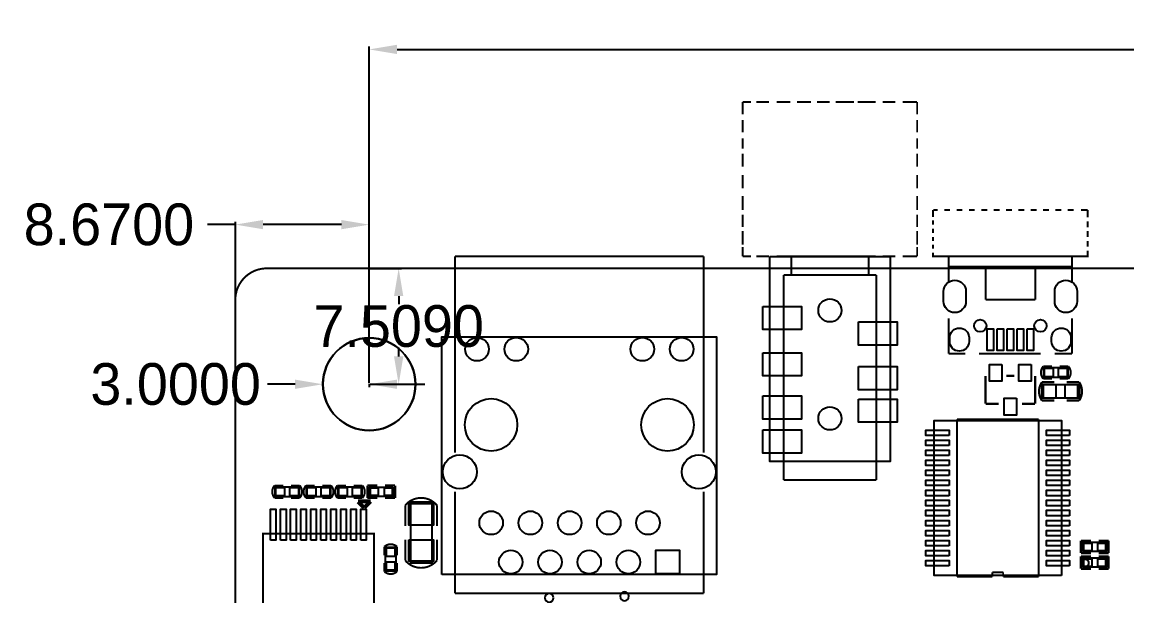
# Model space of a CAD drawing. Extents: x -22 to 154, y -114 to 23.
# Drawn here: x -22.5 to 49.1, y -13.7 to 23.5 of the extents above; entities that cross this region are included whole.
import ezdxf

# ---------------------------------------------------------------- set-up
doc = ezdxf.new("R2010")
doc.units = 0
doc.header["$MEASUREMENT"] = 0
doc.layers.get('0').update_dxf_attribs({"linetype": 'CONTINUOUS'})
doc.layers.get('Defpoints').update_dxf_attribs({"linetype": 'CONTINUOUS'})
for name, color, linetype in [('BG_OUTLINE', 254, 'CONTINUOUS'), ('PG_ASSEMBLY_TOP', 111, 'CONTINUOUS'), ('PG_SILKSCREEN_TOP', 7, 'CONTINUOUS'), ('PIN_TOP', 3, 'CONTINUOUS')]:
    doc.layers.add(name, color=color, linetype=linetype)
doc.dimstyles.get("Standard").update_dxf_attribs({"dimtxt": 2.7, "dimasz": 1.8, "dimexe": 0.18, "dimexo": 0.0625, "dimgap": 0.09, "dimtad": 0, "dimtih": 1, "dimtoh": 1, "dimdec": 4, "dimzin": 0, "dimdsep": 46, "dimtxsty": 'STANDARD', "dimcen": 0.09, "dimclrt": 2, "dimadec": 0, "dimazin": 0, "dimtfac": 1, "dimtdec": 4, "dimtofl": 0, "dimtmove": 0, "dimatfit": 3, "dimfxl": 1, "dimtolj": 1, "dimtzin": 0, "dimarcsym": 0})

# ---------------------------------------------------------------- blocks, each defined once
blk = doc.blocks.new('*D8')
at = {"color": 0, "linetype": 'Continuous', "lineweight": -2}
for p, q in [((0, 0.062), (0, 21.879)), ((1.8, 21.699), (57.875, 21.699)), ((132.13, 21.699), (76.055, 21.699)), ((133.93, 0.062), (133.93, 21.879))]:
    blk.add_line(p, q, dxfattribs=at)
at = {"color": 0, "linetype": 'Continuous'}
for points in [[(1.8, 21.999), (1.8, 21.399), (0, 21.699)], [(132.13, 21.999), (132.13, 21.399), (133.93, 21.699)]]:
    blk.add_solid(points, dxfattribs=at)
at = {"layer": 'Defpoints', "color": 0, "linetype": 'Continuous'}
for p in [(133.93, 21.699), (0, 0), (133.93, 0)]:
    blk.add_point(p, dxfattribs=at)
at = {"color": 2, "linetype": 'Continuous', "insert": (66.965, 21.699), "char_height": 2.7, "attachment_point": 5}
blk.add_mtext('\\A1;133.9296', dxfattribs=at)
blk = doc.blocks.new('*D9')
at = {"color": 0, "linetype": 'Continuous', "lineweight": -2}
for p, q in [((-8.67, 10.345), (-10.47, 10.345)), ((-8.67, 0.125), (-8.67, 10.525)), ((-1.8, 10.345), (-6.87, 10.345)), ((0, 0.125), (0, 10.525))]:
    blk.add_line(p, q, dxfattribs=at)
at = {"color": 0, "linetype": 'Continuous'}
for points in [[(-6.87, 10.645), (-6.87, 10.045), (-8.67, 10.345)], [(-1.8, 10.645), (-1.8, 10.045), (0, 10.345)]]:
    blk.add_solid(points, dxfattribs=at)
at = {"layer": 'Defpoints', "color": 0, "linetype": 'Continuous'}
for p in [(-8.67, 10.345), (-8.67, 0.062), (0, 0.062)]:
    blk.add_point(p, dxfattribs=at)
at = {"color": 2, "linetype": 'Continuous', "insert": (-16.86, 10.345), "char_height": 2.7, "attachment_point": 5}
blk.add_mtext('\\A1;8.6700', dxfattribs=at)
blk = doc.blocks.new('*D10')
at = {"color": 0, "linetype": 'Continuous', "lineweight": -2}
for p, q in [((-4.799994, 0), (-6.599994, 0)), ((-2.999994, 0.0625), (-2.999994, 0.18)), ((0, 0), (0, -0.18)), ((1.8, 0), (3.6, 0))]:
    blk.add_line(p, q, dxfattribs=at)
at = {"color": 0, "linetype": 'Continuous'}
for points in [[(-4.799994, 0.3), (-4.799994, -0.3), (-2.999994, 0)], [(1.8, 0.3), (1.8, -0.3), (0, 0)]]:
    blk.add_solid(points, dxfattribs=at)
at = {"layer": 'Defpoints', "color": 0, "linetype": 'Continuous'}
for p in [(-2.999994, 0), (-2.999994, 0), (0, 0.0625)]:
    blk.add_point(p, dxfattribs=at)
at = {"color": 2, "linetype": 'Continuous', "insert": (-12.539994, 0), "char_height": 2.7, "attachment_point": 5}
blk.add_mtext('\\A1;3.0000', dxfattribs=at)
blk = doc.blocks.new('*D12')
at = {"color": 0, "linetype": 'Continuous', "lineweight": -2}
for p, q in [((0.062, 7.509), (2.086, 7.509)), ((1.906, 5.709), (1.906, 5.195)), ((1.906, 1.8), (1.906, 2.315)), ((0.062, 0), (2.086, 0))]:
    blk.add_line(p, q, dxfattribs=at)
at = {"color": 0, "linetype": 'Continuous'}
for points in [[(1.606, 5.709), (2.206, 5.709), (1.906, 7.509)], [(1.606, 1.8), (2.206, 1.8), (1.906, 0)]]:
    blk.add_solid(points, dxfattribs=at)
at = {"layer": 'Defpoints', "color": 0, "linetype": 'Continuous'}
for p in [(0, 7.509), (1.906, 7.509), (0, 0)]:
    blk.add_point(p, dxfattribs=at)
at = {"color": 2, "linetype": 'Continuous', "insert": (1.906, 3.755), "char_height": 2.7, "attachment_point": 5}
blk.add_mtext('\\A1;7.5090', dxfattribs=at)

msp = doc.modelspace()

# ---------------------------------------------------------------- linework, layer by layer
at = {"layer": 'BG_OUTLINE', "const_width": 0.127}
msp.add_lwpolyline([(-6.637782, 7.509764), (135.313928, 7.49427, -0.414174), (137.345674, 5.46227), (137.345674, -96.567752, -0.414214), (135.313674, -98.599752), (-6.638036, -98.599752, -0.414214), (-8.670036, -96.567752), (-8.670036, 5.477764, -0.414253), (-6.637782, 7.509764)], format="xyb", dxfattribs=at)
at = {"layer": 'PG_ASSEMBLY_TOP'}
for points in [[(25.936448, 8.289798), (33.73628, 8.289798), (33.73628, -5.01015), (25.936448, -5.01015)], [(4.710684, -12.332208), (4.710684, 3.081782), (22.500844, 3.081782), (22.500844, -12.332208)], [(43.692064, 0.433324), (43.692064, 1.083564), (45.241464, 1.083564), (45.241464, 0.433324)], [(43.572684, -0.910336), (43.572684, -0.011176), (45.970444, -0.011176), (45.970444, -0.910336)], [(44.832524, -12.394438), (36.582604, -12.394438), (36.582604, -2.344674), (44.832524, -2.344674)], [(-6.091936, -7.288276), (-6.091936, -6.638036), (-4.542536, -6.638036), (-4.542536, -7.288276)], [(-2.510536, -6.638036), (-2.510536, -7.288276), (-4.059936, -7.288276), (-4.059936, -6.638036)], [(-0.478536, -6.638036), (-0.478536, -7.288276), (-2.027936, -7.288276), (-2.027936, -6.638036)], [(1.528064, -6.663436), (1.528064, -7.262876), (0.029464, -7.262876), (0.029464, -6.663436)], [(2.684526, -7.624318), (4.054602, -7.624318), (4.054602, -11.585194), (2.684526, -11.585194)], [(1.063244, -10.557256), (1.713484, -10.557256), (1.713484, -12.106656), (1.063244, -12.106656)], [(47.7393, -10.24128), (47.7393, -10.84072), (46.2407, -10.84072), (46.2407, -10.24128)], [(47.7393, -11.25728), (47.7393, -11.85672), (46.2407, -11.85672), (46.2407, -11.25728)]]:
    msp.add_lwpolyline(points, close=True, dxfattribs=at)
msp.add_lwpolyline([(2.999994, 0, 1), (-2.999994, 0, 1)], format="xyb", close=True, dxfattribs=at)
at = {"layer": 'PG_ASSEMBLY_TOP', "const_width": 0.127}
msp.add_lwpolyline([(-6.889496, -9.6901), (-6.889496, -15.070328), (0.310388, -15.070328), (0.310388, -9.6901), (-6.889496, -9.6901)], dxfattribs=at)
at = {"layer": 'PG_SILKSCREEN_TOP'}
for points, const_width in [([(24.186388, 18.289778), (24.72944, 18.289778)], 0.127), ([(24.186388, 18.289778), (24.186388, 17.48917)], 0.127), ([(25.080214, 18.289778), (25.881838, 18.289778)], 0.127), ([(26.38298, 18.289778), (27.268424, 18.289778)], 0.127), ([(27.702764, 18.289778), (28.604718, 18.289778)], 0.127), ([(28.988766, 18.289778), (29.824172, 18.289778)], 0.127), ([(30.199838, 18.289778), (31.394146, 18.289778)], 0.127), ([(32.797242, 18.289778), (31.62808, 18.289778)], 0.127), ([(33.248092, 18.289778), (34.083244, 18.289778)], 0.127), ([(35.48634, 18.289778), (34.551112, 18.289778)], 0.127), ([(35.48634, 18.289778), (35.48634, 17.48917)], 0.127), ([(24.186388, 16.336518), (24.186388, 17.121632)], 0.127), ([(35.48634, 16.336518), (35.48634, 17.121632)], 0.127), ([(24.186388, 15.267686), (24.186388, 15.935706)], 0.127), ([(35.48634, 15.267686), (35.48634, 15.935706)], 0.127), ([(24.186388, 14.09827), (24.186388, 14.933422)], 0.127), ([(35.48634, 14.09827), (35.48634, 14.933422)], 0.127), ([(24.186388, 12.695174), (24.186388, 13.563854)], 0.127), ([(35.48634, 12.695174), (35.48634, 13.563854)], 0.127), ([(24.186388, 11.292078), (24.186388, 12.194032)], 0.127), ([(35.48634, 11.292078), (35.48634, 12.194032)], 0.127), ([(24.186388, 10.189718), (24.186388, 10.991596)], 0.127), ([(35.48634, 10.189718), (35.48634, 10.991596)], 0.127), ([(36.520374, 11.289792), (36.520374, 10.84072)], 0.127), ([(36.821364, 11.289792), (36.54044, 11.289792)], 0.127), ([(37.621464, 11.289792), (37.240464, 11.289792)], 0.127), ([(38.42131, 11.289792), (38.04031, 11.289792)], 0.127), ([(38.42131, 11.289792), (38.04031, 11.289792)], 0.127), ([(39.22141, 11.289792), (38.84041, 11.289792)], 0.127), ([(39.22141, 11.289792), (38.84041, 11.289792)], 0.127), ([(40.021256, 11.289792), (39.640256, 11.289792)], 0.127), ([(40.821356, 11.289792), (40.440356, 11.289792)], 0.127), ([(41.621456, 11.289792), (41.240456, 11.289792)], 0.127), ([(42.421302, 11.289792), (42.040302, 11.289792)], 0.127), ([(43.221402, 11.289792), (42.840402, 11.289792)], 0.127), ([(44.021248, 11.289792), (43.640248, 11.289792)], 0.127), ([(44.821348, 11.289792), (44.440348, 11.289792)], 0.127), ([(45.621448, 11.289792), (45.240448, 11.289792)], 0.127), ([(46.520354, 11.289792), (46.092364, 11.289792)], 0.127), ([(46.520354, 10.813796), (46.520354, 11.289792)], 0.127), ([(36.520374, 10.613898), (36.520374, 10.33272)], 0.127), ([(36.520374, 10.07872), (36.520374, 9.797796)], 0.127), ([(46.520354, 10.178796), (46.520354, 10.559796)], 0.127), ([(24.186388, 9.05383), (24.186388, 9.92251)], 0.127), ([(35.48634, 9.05383), (35.48634, 9.92251)], 0.127), ([(36.520374, 9.543796), (36.520374, 9.289796)], 0.127), ([(46.520354, 9.543796), (46.520354, 9.924796)], 0.127), ([(46.520354, 8.908796), (46.520354, 9.289796)], 0.127), ([(24.186388, 8.289798), (24.186388, 8.886952)], 0.127), ([(35.48634, 8.289798), (35.48634, 8.886952)], 0.127), ([(36.520374, 9.035796), (36.520374, 8.781796)], 0.127), ([(36.520374, 8.527796), (36.520374, 8.289798), (46.520354, 8.289798), (46.520354, 8.654796)], 0.127), ([(5.555742, 8.289798), (21.655786, 8.289798)], 0.127), ([(5.555742, 8.289798), (5.555742, -4.43992)], 0.127), ([(21.655786, 8.289798), (21.655786, -4.43992)], 0.127), ([(24.186388, 8.289798), (24.72944, 8.289798)], 0.127), ([(25.080214, 8.289798), (25.881838, 8.289798)], 0.127), ([(29.836364, 8.289798), (26.38298, 8.289798)], 0.127), ([(32.336486, 8.289798), (27.336242, 8.289798)], 0.127), ([(27.336242, 8.289798), (27.336242, 7.089902)], 0.127), ([(29.836364, 8.289798), (32.797242, 8.289798)], 0.127), ([(32.336486, 7.089902), (32.336486, 8.289798)], 0.127), ([(33.248092, 8.289798), (34.083244, 8.289798)], 0.127), ([(35.48634, 8.289798), (34.551112, 8.289798)], 0.127), ([(37.520372, 8.289798), (37.520372, 6.561074)], 0.127), ([(45.520356, 8.289798), (37.520372, 8.289798)], 0.127), ([(45.520356, 8.289798), (45.520356, 6.566662)], 0.127), ([(37.520372, 7.629906), (45.520356, 7.629906)], 0.127), ([(39.920418, 5.479796), (39.920418, 7.629906)], 0.127), ([(43.13047, 7.629906), (43.13047, 5.479796)], 0.127), ([(26.83637, 7.089902), (32.836358, 7.089902)], 0.127), ([(26.83637, -6.2103), (26.83637, 7.089902)], 0.127), ([(27.336242, 7.089902), (32.336486, 7.089902)], 0.127), ([(32.836358, 7.089902), (32.836358, -6.2103)], 0.127), ([(43.13047, 5.479796), (39.920418, 5.479796)], 0.127), ([(37.520372, 4.2799), (37.520372, 1.979676)], 0.127), ([(45.520356, 1.979676), (45.520356, 4.2799)], 0.127), ([(37.520372, 1.979676), (38.60673, 1.979676)], 0.127), ([(43.48734, 1.979676), (39.501826, 1.979676)], 0.127), ([(45.520356, 1.979676), (44.386246, 1.979676)], 0.127), ([(39.920418, -1.259078), (39.920418, 0.544322)], 0.153924), ([(41.7703, 0.540766), (41.270428, 0.540766)], 0.153924), ([(43.12031, -1.259078), (43.12031, 0.544322)], 0.153924), ([(43.572684, 0.138684), (44.370244, 0.138684)], 0.14986), ([(43.653964, 0.357124), (44.217844, 0.357124)], 0.12954), ([(45.279564, 0.357124), (44.715684, 0.357124)], 0.12954), ([(45.970444, 0.138684), (45.172884, 0.138684)], 0.14986), ([(40.758364, -1.259078), (39.920418, -1.259078)], 0.153924), ([(42.282364, -1.259078), (43.12031, -1.259078)], 0.153924), ([(38.057582, -12.469622), (38.057582, -2.26949)], 0.127), ([(38.057582, -2.26949), (43.357546, -2.26949)], 0.127), ([(43.357546, -2.26949), (43.357546, -12.469622)], 0.127), ([(32.836358, -6.2103), (26.83637, -6.2103)], 0.127), ([(-4.098036, -6.561836), (-3.534156, -6.561836)], 0.12954), ([(-2.472436, -6.561836), (-3.036316, -6.561836)], 0.12954), ([(-2.066036, -6.561836), (-1.502156, -6.561836)], 0.12954), ([(-0.440436, -6.561836), (-1.004316, -6.561836)], 0.12954), ([(-0.120396, -7.361936), (-0.120396, -6.564376)], 0.14986), ([(-0.120396, -6.564376), (0.529844, -6.564376)], 0.14986), ([(1.677924, -6.564376), (1.027684, -6.564376)], 0.14986), ([(1.677924, -7.361936), (1.677924, -6.564376)], 0.14986), ([(5.555742, -13.550138), (5.555742, -6.954266)], 0.127), ([(21.655786, -13.550138), (21.655786, -6.954266)], 0.127), ([(-6.130036, -7.364476), (-5.566156, -7.364476)], 0.12954), ([(-4.504436, -7.364476), (-5.068316, -7.364476)], 0.12954), ([(-0.723646, -7.284212), (-0.723646, -7.305294)], 0.249936), ([(0.087376, -7.589012), (-0.723646, -7.589012)], 0.249936), ([(-0.723646, -7.610094), (-0.328676, -8.005064)], 0.249936), ([(-0.328676, -8.005064), (0.087376, -7.589012)], 0.249936), ([(0.529844, -7.361936), (-0.120396, -7.361936)], 0.14986), ([(1.027684, -7.361936), (1.677924, -7.361936)], 0.14986), ([(2.328164, -7.847076), (2.328164, -9.190482)], 0.127), ([(-6.889496, -9.6901), (-6.889496, -15.070328), (0.310388, -15.070328), (0.310388, -9.6901), (-6.889496, -9.6901)], 0.127), ([(4.385564, -11.413744), (4.385564, -10.070592)], 0.127), ([(0.987044, -10.519156), (0.987044, -11.083036)], 0.12954), ([(46.09084, -10.93978), (46.09084, -10.14222)], 0.14986), ([(46.09084, -10.14222), (46.74108, -10.14222)], 0.14986), ([(47.88916, -10.14222), (47.23892, -10.14222)], 0.14986), ([(47.88916, -10.93978), (47.88916, -10.14222)], 0.14986), ([(46.74108, -10.93978), (46.09084, -10.93978)], 0.14986), ([(46.09084, -11.15822), (46.74108, -11.15822)], 0.14986), ([(46.09084, -11.95578), (46.09084, -11.15822)], 0.14986), ([(47.23892, -10.93978), (47.88916, -10.93978)], 0.14986), ([(47.88916, -11.15822), (47.23892, -11.15822)], 0.14986), ([(47.88916, -11.95578), (47.88916, -11.15822)], 0.14986), ([(0.987044, -12.144756), (0.987044, -11.580876)], 0.12954), ([(41.057576, -12.195556), (40.357552, -12.195556)], 0.127), ([(40.357552, -12.195556), (40.357552, -12.469622)], 0.127), ([(41.057576, -12.469622), (41.057576, -12.195556)], 0.127), ([(46.74108, -11.95578), (46.09084, -11.95578)], 0.14986), ([(47.23892, -11.95578), (47.88916, -11.95578)], 0.14986), ([(40.357552, -12.469622), (38.057582, -12.469622)], 0.127), ([(43.357546, -12.469622), (41.057576, -12.469622)], 0.127), ([(21.655786, -13.550138), (5.555742, -13.550138)], 0.127)]:
    msp.add_lwpolyline(points, dxfattribs=dict(at, const_width=const_width))
for points, const_width in [([(44.217844, 1.159764), (43.653964, 1.159764, 0.378845), (43.653964, 0.357124)], 0.12954), ([(44.715684, 1.159764), (45.279564, 1.159764, -0.378845), (45.279564, 0.357124)], 0.12954), ([(44.370244, -1.060196), (43.572684, -1.060196, -0.312067), (43.572684, 0.138684)], 0.14986), ([(45.172884, -1.060196), (45.970444, -1.060196, 0.312067), (45.970444, 0.138684)], 0.14986), ([(-5.566156, -6.561836), (-6.130036, -6.561836, 0.378845), (-6.130036, -7.364476)], 0.12954), ([(-5.068316, -6.561836), (-4.504436, -6.561836, -0.378845), (-4.504436, -7.364476)], 0.12954), ([(-3.534156, -7.364476), (-4.098036, -7.364476, -0.378845), (-4.098036, -6.561836)], 0.12954), ([(-3.036316, -7.364476), (-2.472436, -7.364476, 0.378845), (-2.472436, -6.561836)], 0.12954), ([(-1.502156, -7.364476), (-2.066036, -7.364476, -0.378845), (-2.066036, -6.561836)], 0.12954), ([(-1.004316, -7.364476), (-0.440436, -7.364476, 0.378845), (-0.440436, -6.561836)], 0.12954), ([(4.385564, -9.190482), (4.385564, -7.847076, 0.469532), (2.328164, -7.847076)], 0.127), ([(2.328164, -10.070592), (2.328164, -11.413744, 0.469532), (4.385564, -11.413744)], 0.127), ([(1.789684, -11.083036), (1.789684, -10.519156, 0.378845), (0.987044, -10.519156)], 0.12954), ([(46.602142, -11.58113, 1), (46.124114, -11.58113, 1), (46.602142, -11.58113)], 0.127), ([(1.789684, -11.580876), (1.789684, -12.144756, -0.378845), (0.987044, -12.144756)], 0.12954)]:
    msp.add_lwpolyline(points, format="xyb", dxfattribs=dict(at, const_width=const_width))
for points in [[(11.942572, -13.843, 1), (11.374628, -13.843, 1)], [(16.819372, -13.7414, 1), (16.251428, -13.7414, 1)]]:
    msp.add_lwpolyline(points, format="xyb", close=True, dxfattribs=at)
at = {"layer": 'PIN_TOP'}
for points in [[(37.195252, 5.36956), (37.195252, 6.0198, -1), (38.645592, 6.0198), (38.645592, 5.36956, -1)], [(44.395136, 5.36956), (44.395136, 6.0198, -1), (45.845476, 6.0198), (45.845476, 5.36956, -1)], [(37.595556, 2.769108), (37.595556, 3.020568, -1), (38.845236, 3.020568), (38.845236, 2.769108, -1)], [(44.195492, 2.769108), (44.195492, 3.020568, -1), (45.445172, 3.020568), (45.445172, 2.769108, -1)]]:
    msp.add_lwpolyline(points, format="xyb", close=True, dxfattribs=at)
for points in [[(25.486614, 5.040376), (27.985974, 5.040376), (27.985974, 3.539236), (25.486614, 3.539236)], [(31.686754, 4.040378), (34.186114, 4.040378), (34.186114, 2.539238), (31.686754, 2.539238)], [(40.021002, 3.594608), (40.419782, 3.594608), (40.419782, 2.195068), (40.021002, 2.195068)], [(40.670988, 3.594608), (41.069768, 3.594608), (41.069768, 2.195068), (40.670988, 2.195068)], [(41.320974, 3.594608), (41.719754, 3.594608), (41.719754, 2.195068), (41.320974, 2.195068)], [(41.97096, 3.594608), (42.36974, 3.594608), (42.36974, 2.195068), (41.97096, 2.195068)], [(42.620946, 3.594608), (43.019726, 3.594608), (43.019726, 2.195068), (42.620946, 2.195068)], [(25.486614, 2.040382), (27.985974, 2.040382), (27.985974, 0.539242), (25.486614, 0.539242)], [(31.686754, 1.14046), (34.186114, 1.14046), (34.186114, -0.36068), (31.686754, -0.36068)], [(40.970454, 1.290828), (40.970454, 0.191008), (40.170354, 0.191008), (40.170354, 1.290828)], [(42.870374, 1.290828), (42.870374, 0.191008), (42.070274, 0.191008), (42.070274, 1.290828)], [(43.741594, 0.482854), (43.741594, 1.034034), (44.292774, 1.034034), (44.292774, 0.482854)], [(44.640754, 0.482854), (44.640754, 1.034034), (45.191934, 1.034034), (45.191934, 0.482854)], [(43.670474, -0.910336), (43.670474, -0.011176), (44.470574, -0.011176), (44.470574, -0.910336)], [(45.072554, -0.910336), (45.072554, -0.011176), (45.872654, -0.011176), (45.872654, -0.910336)], [(25.486614, -0.759714), (27.985974, -0.759714), (27.985974, -2.260854), (25.486614, -2.260854)], [(31.686754, -0.959612), (34.186114, -0.959612), (34.186114, -2.460752), (31.686754, -2.460752)], [(41.920414, -0.90932), (41.920414, -2.00914), (41.120314, -2.00914), (41.120314, -0.90932)], [(25.486614, -2.959608), (27.985974, -2.959608), (27.985974, -4.460748), (25.486614, -4.460748)], [(37.558218, -3.31978), (36.057078, -3.31978), (36.057078, -2.96926), (37.558218, -2.96926)], [(45.35805, -3.31978), (43.85691, -3.31978), (43.85691, -2.96926), (45.35805, -2.96926)], [(37.558218, -3.969766), (36.057078, -3.969766), (36.057078, -3.619246), (37.558218, -3.619246)], [(37.558218, -4.619752), (36.057078, -4.619752), (36.057078, -4.269232), (37.558218, -4.269232)], [(45.35805, -3.969766), (43.85691, -3.969766), (43.85691, -3.619246), (45.35805, -3.619246)], [(45.35805, -4.619752), (43.85691, -4.619752), (43.85691, -4.269232), (45.35805, -4.269232)], [(37.558218, -5.269738), (36.057078, -5.269738), (36.057078, -4.919218), (37.558218, -4.919218)], [(45.35805, -5.269738), (43.85691, -5.269738), (43.85691, -4.919218), (45.35805, -4.919218)], [(37.558218, -5.919724), (36.057078, -5.919724), (36.057078, -5.569204), (37.558218, -5.569204)], [(45.35805, -5.919724), (43.85691, -5.919724), (43.85691, -5.569204), (45.35805, -5.569204)], [(37.558218, -6.56971), (36.057078, -6.56971), (36.057078, -6.21919), (37.558218, -6.21919)], [(45.35805, -6.56971), (43.85691, -6.56971), (43.85691, -6.21919), (45.35805, -6.21919)], [(-6.042406, -7.238746), (-6.042406, -6.687566), (-5.491226, -6.687566), (-5.491226, -7.238746)], [(-5.143246, -7.238746), (-5.143246, -6.687566), (-4.592066, -6.687566), (-4.592066, -7.238746)], [(-3.459226, -6.687566), (-3.459226, -7.238746), (-4.010406, -7.238746), (-4.010406, -6.687566)], [(-2.560066, -6.687566), (-2.560066, -7.238746), (-3.111246, -7.238746), (-3.111246, -6.687566)], [(-1.427226, -6.687566), (-1.427226, -7.238746), (-1.978406, -7.238746), (-1.978406, -6.687566)], [(-0.528066, -6.687566), (-0.528066, -7.238746), (-1.079246, -7.238746), (-1.079246, -6.687566)], [(0.579374, -6.712966), (0.579374, -7.213346), (0.078994, -7.213346), (0.078994, -6.712966)], [(1.478534, -6.712966), (1.478534, -7.213346), (0.978154, -7.213346), (0.978154, -6.712966)], [(37.558218, -7.219696), (36.057078, -7.219696), (36.057078, -6.869176), (37.558218, -6.869176)], [(45.35805, -7.219696), (43.85691, -7.219696), (43.85691, -6.869176), (45.35805, -6.869176)], [(2.569464, -7.736586), (4.169664, -7.736586), (4.169664, -9.136126), (2.569464, -9.136126)], [(37.558218, -7.869936), (36.057078, -7.869936), (36.057078, -7.519416), (37.558218, -7.519416)], [(45.35805, -7.869936), (43.85691, -7.869936), (43.85691, -7.519416), (45.35805, -7.519416)], [(-6.389624, -10.105136), (-6.389624, -8.10514), (-6.039612, -8.10514), (-6.039612, -10.105136)], [(-5.739638, -10.105136), (-5.739638, -8.10514), (-5.389626, -8.10514), (-5.389626, -10.105136)], [(-5.089652, -10.105136), (-5.089652, -8.10514), (-4.73964, -8.10514), (-4.73964, -10.105136)], [(-4.439666, -10.105136), (-4.439666, -8.10514), (-4.089654, -8.10514), (-4.089654, -10.105136)], [(-3.78968, -10.105136), (-3.78968, -8.10514), (-3.439668, -8.10514), (-3.439668, -10.105136)], [(-3.13944, -10.105136), (-3.13944, -8.10514), (-2.789428, -8.10514), (-2.789428, -10.105136)], [(-2.489454, -10.105136), (-2.489454, -8.10514), (-2.139442, -8.10514), (-2.139442, -10.105136)], [(-1.839468, -10.105136), (-1.839468, -8.10514), (-1.489456, -8.10514), (-1.489456, -10.105136)], [(-1.189482, -10.105136), (-1.189482, -8.10514), (-0.83947, -8.10514), (-0.83947, -10.105136)], [(-0.539496, -10.105136), (-0.539496, -8.10514), (-0.189484, -8.10514), (-0.189484, -10.105136)], [(37.558218, -8.519922), (36.057078, -8.519922), (36.057078, -8.169402), (37.558218, -8.169402)], [(45.35805, -8.519922), (43.85691, -8.519922), (43.85691, -8.169402), (45.35805, -8.169402)], [(37.558218, -9.169908), (36.057078, -9.169908), (36.057078, -8.819388), (37.558218, -8.819388)], [(45.35805, -9.169908), (43.85691, -9.169908), (43.85691, -8.819388), (45.35805, -8.819388)], [(37.558218, -9.819894), (36.057078, -9.819894), (36.057078, -9.469374), (37.558218, -9.469374)], [(45.35805, -9.819894), (43.85691, -9.819894), (43.85691, -9.469374), (45.35805, -9.469374)], [(1.112774, -10.606786), (1.663954, -10.606786), (1.663954, -11.157966), (1.112774, -11.157966)], [(2.569464, -10.073386), (4.169664, -10.073386), (4.169664, -11.472926), (2.569464, -11.472926)], [(37.558218, -10.46988), (36.057078, -10.46988), (36.057078, -10.11936), (37.558218, -10.11936)], [(45.35805, -10.46988), (43.85691, -10.46988), (43.85691, -10.11936), (45.35805, -10.11936)], [(46.79061, -10.29081), (46.79061, -10.79119), (46.29023, -10.79119), (46.29023, -10.29081)], [(47.68977, -10.29081), (47.68977, -10.79119), (47.18939, -10.79119), (47.18939, -10.29081)], [(18.563844, -12.28217), (18.563844, -10.75817), (20.087844, -10.75817), (20.087844, -12.28217)], [(37.558218, -11.119866), (36.057078, -11.119866), (36.057078, -10.769346), (37.558218, -10.769346)], [(37.558218, -11.769852), (36.057078, -11.769852), (36.057078, -11.419332), (37.558218, -11.419332)], [(45.35805, -11.119866), (43.85691, -11.119866), (43.85691, -10.769346), (45.35805, -10.769346)], [(45.35805, -11.769852), (43.85691, -11.769852), (43.85691, -11.419332), (45.35805, -11.419332)], [(46.79061, -11.30681), (46.79061, -11.80719), (46.29023, -11.80719), (46.29023, -11.30681)], [(47.68977, -11.30681), (47.68977, -11.80719), (47.18939, -11.80719), (47.18939, -11.30681)], [(1.112774, -11.505946), (1.663954, -11.505946), (1.663954, -12.057126), (1.112774, -12.057126)]]:
    msp.add_lwpolyline(points, close=True, dxfattribs=at)
for centre, radius in [((29.836364, 4.789678), 0.75057), ((39.570406, 3.79476), 0.40005), ((43.470322, 3.79476), 0.40005), ((0, 0), 2.999994), ((6.980682, 2.269744), 0.762), ((9.520682, 2.269744), 0.762), ((17.690846, 2.269744), 0.762), ((20.230846, 2.269744), 0.762), ((7.890764, -2.63017), 1.700022), ((19.320764, -2.63017), 1.700022), ((29.836364, -2.210308), 0.75057), ((5.860796, -5.680202), 1.099947), ((21.350732, -5.680202), 1.099947), ((7.895844, -8.98017), 0.762), ((10.435844, -8.98017), 0.762), ((12.975844, -8.98017), 0.762), ((15.515844, -8.98017), 0.762), ((18.055844, -8.98017), 0.762), ((9.165844, -11.52017), 0.762), ((11.705844, -11.52017), 0.762), ((14.245844, -11.52017), 0.762), ((16.785844, -11.52017), 0.762)]:
    msp.add_circle(centre, radius, dxfattribs=at)

# ---------------------------------------------------------------- dimensions: what is measured, and where the dimension line sits
at = {"linetype": 'Continuous'}
for base, p1, p2, picture, middle in [((133.929628, 21.698694), (0, 0), (133.929628, 0), '*D8', (66.964814, 21.698694)), ((-8.670036, 10.344544), (0, 0.0625), (-8.670036, 0.0625), '*D9', (-16.860036, 10.344544)), ((-2.999994, 0), (0, 0.0625), (-2.999994, 0), '*D10', (-12.539994, 0))]:
    dim = msp.add_linear_dim(base=base, p1=p1, p2=p2, dimstyle='Standard', dxfattribs=at)
    dim.commit()
    dim.dimension.update_dxf_attribs({"geometry": picture, "text_midpoint": middle})
dim = msp.add_linear_dim(base=(1.906353, 7.509039), p1=(0, 0), p2=(0, 7.509039), angle=90, dimstyle='Standard', dxfattribs=at)
dim.commit()
dim.dimension.update_dxf_attribs({"geometry": '*D12', "text_midpoint": (1.906353, 3.75452)})

doc.saveas('drawing.dxf')
